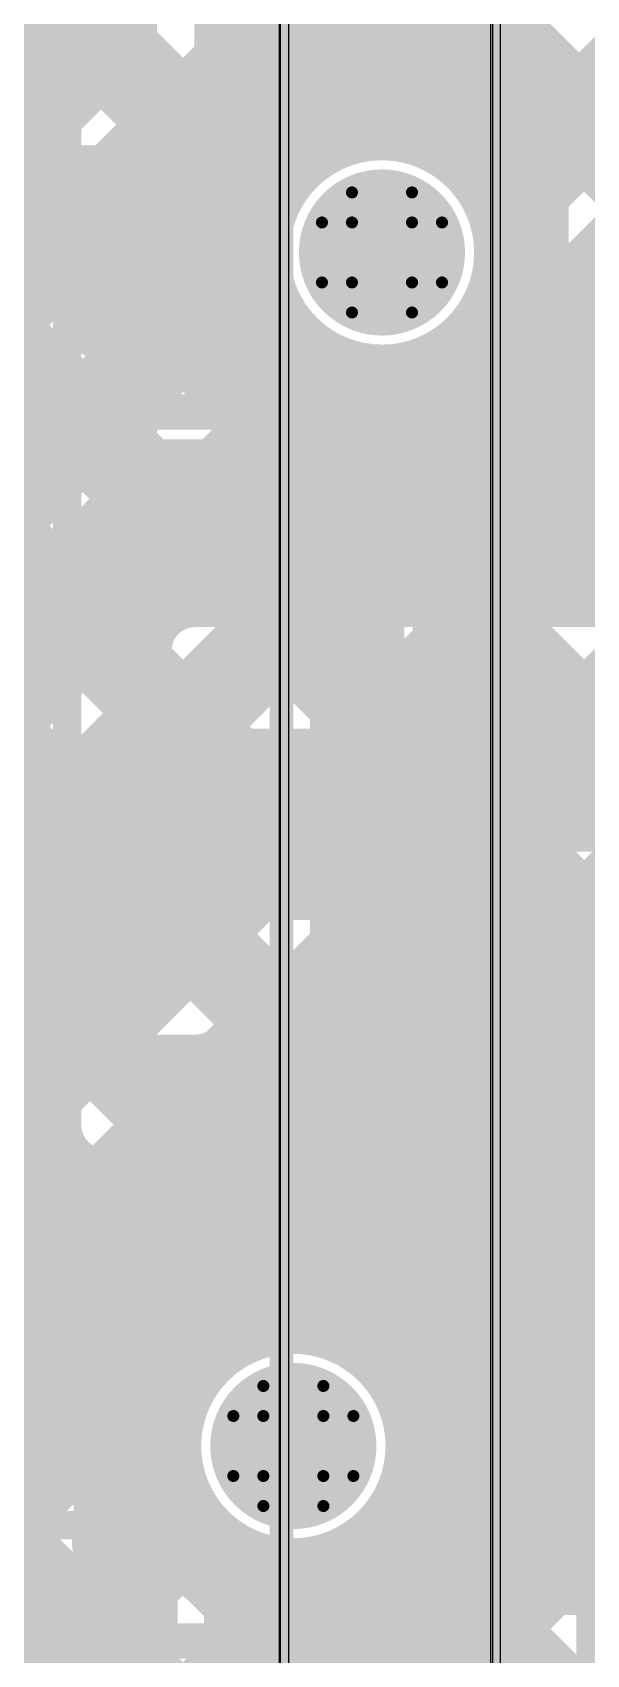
# Model space of a CAD drawing. Header units: millimetres. Extents: x 13 to 259, y -2 to 326.
# Drawn here: x 124.1 to 126.44, y 99.59 to 106.46 of the extents above; entities that cross this region are included whole.
import ezdxf

# ---------------------------------------------------------------- set-up
doc = ezdxf.new("R2010")
doc.units = ezdxf.units.MM
for name, color, linetype in [('BottomLayer', 5, 'Continuous'), ('BottomSolder', 6, 'Continuous'), ('ConnectLayer', 7, 'Continuous'), ('DrillDrawing', 1, 'Continuous'), ('Mechanical34', 56, 'Continuous'), ('MidLayer1', 16, 'Continuous'), ('MidLayer2', 76, 'Continuous'), ('MidLayer3', 90, 'Continuous'), ('MidLayer4', 156, 'Continuous'), ('MidLayer5', 130, 'Continuous'), ('MidLayer6', 216, 'Continuous'), ('MultiLayer', 9, 'Continuous'), ('TopLayer', 1, 'Continuous'), ('TopSolder', 216, 'Continuous')]:
    doc.layers.add(name, color=color, linetype=linetype)

msp = doc.modelspace()

# ---------------------------------------------------------------- linework, layer by layer
at = {"layer": 'BottomLayer', "const_width": 0.25}
for points in [[(125.45, 105.525, 1), (125.7, 105.525, 1)], [(125.075, 100.475, 1), (125.325, 100.475, 1)]]:
    msp.add_lwpolyline(points, format="xyb", close=True, dxfattribs=at)
at = {"layer": 'BottomSolder', "const_width": 0.3516}
for points in [[(125.3992, 105.525, 1), (125.7508, 105.525, 1)], [(125.0242, 100.475, 1), (125.3758, 100.475, 1)]]:
    msp.add_lwpolyline(points, format="xyb", close=True, dxfattribs=at)
at = {"layer": 'ConnectLayer'}
for p, q in [((125.1812, 77.7), (125.1812, 125.875)), ((126.075, 124.285), (126.075, 79.34))]:
    msp.add_line(p, q, dxfattribs=at)
at = {"layer": 'ConnectLayer', "const_width": 0.4}
for points in [[(114.2551, 118.2412), (131.7546, 100.7417)], [(114.7812, 117.7151), (131.7546, 100.7417)], [(114.3495, 117.2982), (125.5341, 106.1136)], [(114.8606, 116.7872), (125.5341, 106.1136)], [(120.9938, 103.1747), (133.0535, 115.2344)], [(120.9938, 103.1747), (133.0535, 115.2344)], [(113.7423, 113.6628), (136.8298, 90.5753)], [(113.8263, 113.5788), (136.8298, 90.5753)], [(119.8451, 111.8026), (125.47, 106.1777)], [(120.5356, 99.3225), (132.5152, 111.302)], [(120.5356, 99.3225), (132.5152, 111.302)], [(120.5352, 98.4735), (133.3154, 111.2537)], [(120.5352, 98.4735), (133.3154, 111.2537)], [(125.47, 106.1056), (125.47, 110.8807)], [(119.5756, 109.5265), (131.9867, 97.1154)], [(119.6109, 109.4913), (131.9867, 97.1154)], [(121.328, 109.4712), (125.0355, 105.7637)], [(121.328, 109.4712), (125.0355, 105.7637)], [(121.328, 109.4712), (125.0355, 105.7637)], [(119.7708, 109.3314), (125.47, 103.6321)], [(120.6926, 109.258), (131.7522, 98.1985)], [(120.6926, 109.258), (131.7522, 98.1985)], [(120.6926, 109.258), (125.47, 104.4806)], [(119.1489, 109.1047), (131.6365, 96.6171)], [(119.1489, 109.1047), (131.6365, 96.6171)], [(102.1605, 79.2502), (131.7888, 108.8785)], [(102.1605, 79.2502), (131.7888, 108.8785)], [(118.5467, 108.8584), (125.47, 101.935)], [(119.3449, 108.9087), (125.47, 102.7836)], [(121.5842, 102.9166), (127.4624, 108.7948)], [(121.5842, 102.9166), (127.4624, 108.7948)], [(124.4121, 105.265), (127.5297, 108.3826)], [(102.1717, 78.4129), (131.6469, 107.8881)], [(102.1717, 78.4129), (131.6469, 107.8881)], [(121.975, 104.156), (125.47, 107.651)], [(125.7668, 100.3109), (133.0614, 107.6056)], [(125.7668, 100.3109), (133.0614, 107.6056)], [(125.6287, 106.1126), (127.0096, 107.4935)], [(125.6287, 106.1126), (127.0096, 107.4935)], [(125.6287, 106.1126), (127.0096, 107.4935)], [(126.0511, 104.5566), (129.035, 107.5405)], [(125.5542, 100.9469), (132.0497, 107.4424)], [(125.5542, 100.9469), (132.0497, 107.4424)], [(119.4472, 107.1093), (130.0871, 96.4695)], [(119.4472, 107.1093), (130.0871, 96.4695)], [(126.2017, 104.14), (129.035, 106.9733)], [(126.105, 105.7843), (127.1947, 106.874)], [(121.975, 103.3075), (125.47, 106.8025)], [(126.1188, 105.7541), (127.2191, 106.8545)], [(126.1188, 105.7541), (127.2191, 106.8545)], [(125.8217, 106.6746), (126.4085, 106.0878)], [(122.2341, 104.415), (124.0791, 106.26)], [(122.3883, 104.415), (124.2333, 106.26)], [(123.7219, 106.26), (124.2333, 106.26)], [(125.3974, 106.2503), (125.5341, 106.1136)], [(123.7063, 106.2444), (123.962, 105.9887)], [(124.9731, 105.8261), (125.0355, 105.7637)], [(119.9581, 100.442), (124.9875, 105.4714)], [(119.9581, 100.442), (124.9875, 105.4714)], [(121.975, 102.4589), (124.9875, 105.4714)], [(124.7811, 105.265), (124.9875, 105.4714)], [(126.1636, 105.4841), (137.0706, 94.5771)], [(126.1636, 105.4841), (137.0706, 94.5771)], [(124.5489, 105.4018), (124.6857, 105.265)], [(122.6443, 96.34), (131.6478, 105.3435)], [(122.6443, 96.34), (131.6478, 105.3435)], [(124.4121, 105.265), (125.0454, 105.265)], [(126.5711, 105.0766), (127.5077, 104.14)], [(120.3131, 99.9484), (125.346, 104.9813)], [(120.3131, 99.9484), (125.346, 104.9813)], [(121.975, 101.6104), (125.3459, 104.9813)], [(125.8138, 104.9855), (132.3858, 98.4134)], [(125.8138, 104.9855), (132.3858, 98.4134)], [(123.174, 96.0212), (132.054, 104.9011)], [(123.174, 96.0212), (132.054, 104.9011)], [(125.47, 100.9996), (125.47, 104.9444)], [(126.1469, 104.6523), (126.6592, 104.14)], [(121.975, 104.5815), (125.47, 101.0865)], [(121.2677, 104.4403), (124.7997, 100.9084)], [(121.2677, 104.4403), (124.7997, 100.9084)], [(122.8935, 102.7566), (124.5719, 104.435)], [(124.4571, 104.0924), (124.7997, 104.435)], [(124.5719, 104.435), (125.7577, 104.435)], [(124.6671, 104.435), (124.9621, 104.14)], [(125.3532, 104.14), (125.6482, 104.435)], [(125.5157, 104.435), (125.8107, 104.14)], [(120.622, 104.2375), (124.7041, 100.1554)], [(120.622, 104.2375), (124.7041, 100.1554)], [(121.975, 100.7619), (125.47, 104.2569)], [(121.975, 100.7619), (125.47, 104.2569)], [(124.65, 104.14), (128.7281, 104.14)], [(124.1953, 104.0583), (124.2959, 103.9577)], [(122.9281, 102.59), (124.3566, 104.0185)], [(121.975, 103.733), (124.7997, 100.9084)], [(121.4184, 99.3567), (125.47, 103.4084)], [(123.3935, 101.8816), (124.8219, 103.31)], [(124.8219, 103.31), (128.9, 103.31)], [(124.9436, 103.31), (125.0638, 103.1899)], [(125.2517, 103.19), (125.3717, 103.31)], [(125.7921, 103.31), (125.9121, 103.19)], [(126.1003, 103.19), (126.2203, 103.31)], [(125.075, 103.19), (128.8531, 103.19)], [(123.3131, 101.6), (124.7816, 103.0685)], [(124.4585, 102.9466), (124.5591, 102.846)], [(121.975, 102.8845), (124.7041, 100.1554)], [(121.4179, 98.5077), (125.47, 102.5598)], [(124.0343, 102.5223), (124.1349, 102.4217)], [(121.6384, 102.3726), (137.059, 86.952)], [(121.6384, 102.3726), (137.059, 86.952)], [(123.6853, 100.775), (125.2703, 102.36)], [(123.7935, 100.9066), (125.2469, 102.36)], [(125.2469, 102.36), (128.8908, 102.36)], [(125.8936, 102.36), (125.9636, 102.29)], [(126.0488, 102.29), (126.1188, 102.36)], [(125.6875, 102.29), (128.8208, 102.29)], [(125.146, 102.2591), (125.3154, 102.0897)], [(124.0006, 100.775), (125.3941, 102.1685)], [(121.975, 102.0359), (125.47, 98.5409)], [(124.7218, 101.8348), (124.8911, 101.6655)], [(119.7338, 95.975), (125.47, 101.7113)], [(125.4214, 101.0219), (125.8594, 101.46)], [(125.5542, 100.9469), (126.0673, 101.46)], [(125.8594, 101.46), (128.9927, 101.46)], [(125.9451, 101.46), (126.1363, 101.2688)], [(124.2975, 101.4106), (124.4668, 101.2412)], [(126.3, 101.3025), (130.3031, 101.3025)], [(125.6645, 100.8389), (126.0066, 101.181)], [(125.478, 101.0786), (125.6911, 100.8655)], [(123.8732, 100.9863), (124.0426, 100.8169)], [(119.64, 100.775), (124.0006, 100.775)], [(124.7444, 98.44), (126.7769, 100.4725)], [(125.356, 99.3566), (126.4719, 100.4725)], [(125.5929, 98.44), (127.6254, 100.4725)], [(126.4719, 100.4725), (127.8171, 100.4725)], [(124.481, 100.0816), (124.6531, 100.2537)], [(124.6295, 100.23), (124.7041, 100.1554)], [(126.278, 100.2786), (126.9349, 99.6217)], [(102.4287, 77.8214), (124.7282, 100.1209)], [(102.4287, 77.8214), (124.7282, 100.1209)], [(120.5823, 95.975), (124.7281, 100.1209)], [(124.6723, 100.065), (124.7282, 100.1209)], [(125.6334, 100.0746), (129.9478, 95.7603)], [(125.6334, 100.0746), (129.9478, 95.7603)], [(124.4634, 100.065), (124.7758, 100.065)], [(124.8804, 99.9791), (131.7474, 93.1121)], [(124.8804, 99.9791), (131.7474, 93.1121)], [(124.8804, 99.9791), (125.47, 99.3895)], [(125.47, 97.9902), (125.47, 99.9504)], [(122.3062, 96.8504), (125.3641, 99.9083)], [(122.3062, 96.8504), (125.3641, 99.9083)], [(122.3062, 96.8504), (125.3641, 99.9083)], [(125.8537, 99.8543), (126.5106, 99.1975)], [(125.4295, 99.43), (126.0863, 98.7732)]]:
    msp.add_lwpolyline(points, dxfattribs=at)
at = {"layer": 'ConnectLayer'}
for points, const_width in [([(123.9791, 106.26, 1), (124.1791, 106.26, 1)], 0.2), ([(124.1333, 106.26, 1), (124.3333, 106.26, 1)], 0.2), ([(124.1333, 106.26, 1), (124.3333, 106.26, 1)], 0.2), ([(125.2974, 106.2503, 1), (125.4974, 106.2503, 1)], 0.2), ([(126.165, 105.525, 1), (124.985, 105.525, 1)], 0.4), ([(126.165, 105.525, 1), (124.985, 105.525, 1)], 0.4), ([(125.37, 106.1777, 1), (125.57, 106.1777, 1)], 0.2), ([(125.4341, 106.1136, 1), (125.6341, 106.1136, 1)], 0.2), ([(125.4341, 106.1136, 1), (125.6341, 106.1136, 1)], 0.2), ([(125.4341, 106.1136, 1), (125.6341, 106.1136, 1)], 0.2), ([(125.37, 106.1056, 1), (125.57, 106.1056, 1)], 0.2), ([(125.37, 106.1056, 1), (125.57, 106.1056, 1)], 0.2), ([(125.5287, 106.1126, 1), (125.7287, 106.1126, 1)], 0.2), ([(125.5287, 106.1126, 1), (125.7287, 106.1126, 1)], 0.2), ([(125.5287, 106.1126, 1), (125.7287, 106.1126, 1)], 0.2), ([(126.3085, 106.0878, 1), (126.5085, 106.0878, 1)], 0.2), ([(123.862, 105.9887, 1), (124.062, 105.9887, 1)], 0.2), ([(124.8731, 105.8261, 1), (125.0731, 105.8261, 1)], 0.2), ([(126.005, 105.7843, 1), (126.205, 105.7843, 1)], 0.2), ([(126.005, 105.7843, 1), (126.205, 105.7843, 1)], 0.2), ([(124.9355, 105.7637, 1), (125.1355, 105.7637, 1)], 0.2), ([(124.9355, 105.7637, 1), (125.1355, 105.7637, 1)], 0.2), ([(124.9355, 105.7637, 1), (125.1355, 105.7637, 1)], 0.2), ([(124.9355, 105.7637, 1), (125.1355, 105.7637, 1)], 0.2), ([(126.0188, 105.7541, 1), (126.2188, 105.7541, 1)], 0.2), ([(126.0188, 105.7541, 1), (126.2188, 105.7541, 1)], 0.2), ([(124.885, 105.525, 1), (125.085, 105.525, 1)], 0.2), ([(124.885, 105.525, 1), (125.085, 105.525, 1)], 0.2), ([(126.065, 105.525, 1), (126.265, 105.525, 1)], 0.2), ([(126.065, 105.525, 1), (126.265, 105.525, 1)], 0.2), ([(124.8875, 105.4714, 1), (125.0875, 105.4714, 1)], 0.2), ([(124.8875, 105.4714, 1), (125.0875, 105.4714, 1)], 0.2), ([(124.8875, 105.4714, 1), (125.0875, 105.4714, 1)], 0.2), ([(124.8875, 105.4714, 1), (125.0875, 105.4714, 1)], 0.2), ([(126.0636, 105.4841, 1), (126.2636, 105.4841, 1)], 0.2), ([(126.0636, 105.4841, 1), (126.2636, 105.4841, 1)], 0.2), ([(124.4489, 105.4018, 1), (124.6489, 105.4018, 1)], 0.2), ([(124.3121, 105.265, 1), (124.5121, 105.265, 1)], 0.2), ([(124.3121, 105.265, 1), (124.5121, 105.265, 1)], 0.2), ([(124.5857, 105.265, 1), (124.7857, 105.265, 1)], 0.2), ([(124.6811, 105.265, 1), (124.8811, 105.265, 1)], 0.2), ([(124.9454, 105.265, 1), (125.1454, 105.265, 1)], 0.2), ([(124.9454, 105.265, 1), (125.1454, 105.265, 1)], 0.2), ([(126.4711, 105.0766, 1), (126.6711, 105.0766, 1)], 0.2), ([(125.2459, 104.9813, 1), (125.4459, 104.9813, 1)], 0.2), ([(125.246, 104.9813, 1), (125.446, 104.9813, 1)], 0.2), ([(125.246, 104.9813, 1), (125.446, 104.9813, 1)], 0.2), ([(125.7138, 104.9855, 1), (125.9138, 104.9855, 1)], 0.2), ([(125.7138, 104.9855, 1), (125.9138, 104.9855, 1)], 0.2), ([(125.37, 104.9444, 1), (125.57, 104.9444, 1)], 0.2), ([(125.37, 104.9444, 1), (125.57, 104.9444, 1)], 0.2), ([(126.0469, 104.6523, 1), (126.2469, 104.6523, 1)], 0.2), ([(125.9511, 104.5566, 1), (126.1511, 104.5566, 1)], 0.2), ([(125.9511, 104.5566, 1), (126.1511, 104.5566, 1)], 0.2), ([(125.9511, 104.5566, 1), (126.1511, 104.5566, 1)], 0.2), ([(125.37, 104.4806, 1), (125.57, 104.4806, 1)], 0.2), ([(124.4719, 104.435, 1), (124.6719, 104.435, 1)], 0.2), ([(124.4719, 104.435, 1), (124.6719, 104.435, 1)], 0.2), ([(124.5671, 104.435, 1), (124.7671, 104.435, 1)], 0.2), ([(124.6997, 104.435, 1), (124.8997, 104.435, 1)], 0.2), ([(125.4157, 104.435, 1), (125.6157, 104.435, 1)], 0.2), ([(125.5482, 104.435, 1), (125.7482, 104.435, 1)], 0.2), ([(125.6577, 104.435, 1), (125.8577, 104.435, 1)], 0.2), ([(125.6577, 104.435, 1), (125.8577, 104.435, 1)], 0.2), ([(125.6577, 104.435, 1), (125.8577, 104.435, 1)], 0.2), ([(125.37, 104.2569, 1), (125.57, 104.2569, 1)], 0.2), ([(125.37, 104.2569, 1), (125.57, 104.2569, 1)], 0.2), ([(124.55, 104.14, 1), (124.75, 104.14, 1)], 0.2), ([(124.55, 104.14, 1), (124.75, 104.14, 1)], 0.2), ([(124.55, 104.14, 1), (124.75, 104.14, 1)], 0.2), ([(124.8621, 104.14, 1), (125.0621, 104.14, 1)], 0.2), ([(125.2532, 104.14, 1), (125.4532, 104.14, 1)], 0.2), ([(125.7107, 104.14, 1), (125.9107, 104.14, 1)], 0.2), ([(126.1017, 104.14, 1), (126.3017, 104.14, 1)], 0.2), ([(124.0953, 104.0583, 1), (124.2953, 104.0583, 1)], 0.2), ([(124.3571, 104.0924, 1), (124.5571, 104.0924, 1)], 0.2), ([(124.2566, 104.0185, 1), (124.4566, 104.0185, 1)], 0.2), ([(124.2566, 104.0185, 1), (124.4566, 104.0185, 1)], 0.2), ([(124.2566, 104.0185, 1), (124.4566, 104.0185, 1)], 0.2), ([(124.1959, 103.9577, 1), (124.3959, 103.9577, 1)], 0.2), ([(125.37, 103.6321, 1), (125.57, 103.6321, 1)], 0.2), ([(125.37, 103.4084, 1), (125.57, 103.4084, 1)], 0.2), ([(124.7219, 103.31, 1), (124.9219, 103.31, 1)], 0.2), ([(124.7219, 103.31, 1), (124.9219, 103.31, 1)], 0.2), ([(124.8436, 103.31, 1), (125.0436, 103.31, 1)], 0.2), ([(125.2717, 103.31, 1), (125.4717, 103.31, 1)], 0.2), ([(125.6921, 103.31, 1), (125.8921, 103.31, 1)], 0.2), ([(126.1203, 103.31, 1), (126.3203, 103.31, 1)], 0.2), ([(124.9638, 103.1899, 1), (125.1638, 103.1899, 1)], 0.2), ([(124.975, 103.19, 1), (125.175, 103.19, 1)], 0.2), ([(124.975, 103.19, 1), (125.175, 103.19, 1)], 0.2), ([(124.975, 103.19, 1), (125.175, 103.19, 1)], 0.2), ([(125.1517, 103.19, 1), (125.3517, 103.19, 1)], 0.2), ([(125.8121, 103.19, 1), (126.0121, 103.19, 1)], 0.2), ([(126.0003, 103.19, 1), (126.2003, 103.19, 1)], 0.2), ([(124.6816, 103.0685, 1), (124.8816, 103.0685, 1)], 0.2), ([(124.6816, 103.0685, 1), (124.8816, 103.0685, 1)], 0.2), ([(124.6816, 103.0685, 1), (124.8816, 103.0685, 1)], 0.2), ([(124.3585, 102.9466, 1), (124.5585, 102.9466, 1)], 0.2), ([(124.4591, 102.846, 1), (124.6591, 102.846, 1)], 0.2), ([(125.37, 102.7836, 1), (125.57, 102.7836, 1)], 0.2), ([(125.37, 102.5598, 1), (125.57, 102.5598, 1)], 0.2), ([(123.9343, 102.5223, 1), (124.1343, 102.5223, 1)], 0.2), ([(124.0349, 102.4217, 1), (124.2349, 102.4217, 1)], 0.2), ([(125.1469, 102.36, 1), (125.3469, 102.36, 1)], 0.2), ([(125.1469, 102.36, 1), (125.3469, 102.36, 1)], 0.2), ([(125.1703, 102.36, 1), (125.3703, 102.36, 1)], 0.2), ([(125.7936, 102.36, 1), (125.9936, 102.36, 1)], 0.2), ([(126.0188, 102.36, 1), (126.2188, 102.36, 1)], 0.2), ([(125.5875, 102.29, 1), (125.7875, 102.29, 1)], 0.2), ([(125.5875, 102.29, 1), (125.7875, 102.29, 1)], 0.2), ([(125.5875, 102.29, 1), (125.7875, 102.29, 1)], 0.2), ([(125.8636, 102.29, 1), (126.0636, 102.29, 1)], 0.2), ([(125.9488, 102.29, 1), (126.1488, 102.29, 1)], 0.2), ([(125.046, 102.2591, 1), (125.246, 102.2591, 1)], 0.2), ([(125.2941, 102.1685, 1), (125.4941, 102.1685, 1)], 0.2), ([(125.2941, 102.1685, 1), (125.4941, 102.1685, 1)], 0.2), ([(125.2941, 102.1685, 1), (125.4941, 102.1685, 1)], 0.2), ([(125.2154, 102.0897, 1), (125.4154, 102.0897, 1)], 0.2), ([(125.37, 101.935, 1), (125.57, 101.935, 1)], 0.2), ([(124.6218, 101.8348, 1), (124.8218, 101.8348, 1)], 0.2), ([(124.7911, 101.6655, 1), (124.9911, 101.6655, 1)], 0.2), ([(125.37, 101.7113, 1), (125.57, 101.7113, 1)], 0.2), ([(125.7594, 101.46, 1), (125.9594, 101.46, 1)], 0.2), ([(125.7594, 101.46, 1), (125.9594, 101.46, 1)], 0.2), ([(125.8451, 101.46, 1), (126.0451, 101.46, 1)], 0.2), ([(125.9673, 101.46, 1), (126.1673, 101.46, 1)], 0.2), ([(124.1975, 101.4106, 1), (124.3975, 101.4106, 1)], 0.2), ([(124.3668, 101.2412, 1), (124.5668, 101.2412, 1)], 0.2), ([(126.0363, 101.2688, 1), (126.2363, 101.2688, 1)], 0.2), ([(126.2, 101.3025, 1), (126.4, 101.3025, 1)], 0.2), ([(126.2, 101.3025, 1), (126.4, 101.3025, 1)], 0.2), ([(126.2, 101.3025, 1), (126.4, 101.3025, 1)], 0.2), ([(125.9066, 101.181, 1), (126.1066, 101.181, 1)], 0.2), ([(125.9066, 101.181, 1), (126.1066, 101.181, 1)], 0.2), ([(125.9066, 101.181, 1), (126.1066, 101.181, 1)], 0.2), ([(125.79, 100.475, 1), (124.61, 100.475, 1)], 0.4), ([(125.79, 100.475, 1), (124.61, 100.475, 1)], 0.4), ([(125.37, 101.0865, 1), (125.57, 101.0865, 1)], 0.2), ([(125.378, 101.0786, 1), (125.578, 101.0786, 1)], 0.2), ([(125.3214, 101.0219, 1), (125.5214, 101.0219, 1)], 0.2), ([(125.3214, 101.0219, 1), (125.5214, 101.0219, 1)], 0.2), ([(125.37, 100.9996, 1), (125.57, 100.9996, 1)], 0.2), ([(125.37, 100.9996, 1), (125.57, 100.9996, 1)], 0.2), ([(124.6997, 100.9084, 1), (124.8997, 100.9084, 1)], 0.2), ([(124.6997, 100.9084, 1), (124.8997, 100.9084, 1)], 0.2), ([(124.6997, 100.9084, 1), (124.8997, 100.9084, 1)], 0.2), ([(125.4542, 100.9469, 1), (125.6542, 100.9469, 1)], 0.2), ([(125.4542, 100.9469, 1), (125.6542, 100.9469, 1)], 0.2), ([(125.4542, 100.9469, 1), (125.6542, 100.9469, 1)], 0.2), ([(125.5645, 100.8389, 1), (125.7645, 100.8389, 1)], 0.2), ([(125.5645, 100.8389, 1), (125.7645, 100.8389, 1)], 0.2), ([(125.5911, 100.8655, 1), (125.7911, 100.8655, 1)], 0.2), ([(123.9006, 100.775, 1), (124.1006, 100.775, 1)], 0.2), ([(123.9006, 100.775, 1), (124.1006, 100.775, 1)], 0.2), ([(123.9426, 100.8169, 1), (124.1426, 100.8169, 1)], 0.2), ([(124.51, 100.475, 1), (124.71, 100.475, 1)], 0.2), ([(124.51, 100.475, 1), (124.71, 100.475, 1)], 0.2), ([(125.69, 100.475, 1), (125.89, 100.475, 1)], 0.2), ([(125.69, 100.475, 1), (125.89, 100.475, 1)], 0.2), ([(126.3719, 100.4725, 1), (126.5719, 100.4725, 1)], 0.2), ([(126.3719, 100.4725, 1), (126.5719, 100.4725, 1)], 0.2), ([(125.6668, 100.3109, 1), (125.8668, 100.3109, 1)], 0.2), ([(125.6668, 100.3109, 1), (125.8668, 100.3109, 1)], 0.2), ([(124.5295, 100.23, 1), (124.7295, 100.23, 1)], 0.2), ([(124.5531, 100.2537, 1), (124.7531, 100.2537, 1)], 0.2), ([(124.5531, 100.2537, 1), (124.7531, 100.2537, 1)], 0.2), ([(126.178, 100.2786, 1), (126.378, 100.2786, 1)], 0.2), ([(124.6041, 100.1554, 1), (124.8041, 100.1554, 1)], 0.2), ([(124.6041, 100.1554, 1), (124.8041, 100.1554, 1)], 0.2), ([(124.6041, 100.1554, 1), (124.8041, 100.1554, 1)], 0.2), ([(124.6041, 100.1554, 1), (124.8041, 100.1554, 1)], 0.2), ([(124.381, 100.0816, 1), (124.581, 100.0816, 1)], 0.2), ([(124.6281, 100.1209, 1), (124.8281, 100.1209, 1)], 0.2), ([(124.6282, 100.1209, 1), (124.8282, 100.1209, 1)], 0.2), ([(124.6282, 100.1209, 1), (124.8282, 100.1209, 1)], 0.2), ([(124.6282, 100.1209, 1), (124.8282, 100.1209, 1)], 0.2), ([(125.5334, 100.0746, 1), (125.7334, 100.0746, 1)], 0.2), ([(125.5334, 100.0746, 1), (125.7334, 100.0746, 1)], 0.2), ([(124.3634, 100.065, 1), (124.5634, 100.065, 1)], 0.2), ([(124.5723, 100.065, 1), (124.7723, 100.065, 1)], 0.2), ([(124.6758, 100.065, 1), (124.8758, 100.065, 1)], 0.2), ([(124.6758, 100.065, 1), (124.8758, 100.065, 1)], 0.2), ([(124.7804, 99.9791, 1), (124.9804, 99.9791, 1)], 0.2), ([(124.7804, 99.9791, 1), (124.9804, 99.9791, 1)], 0.2), ([(124.7804, 99.9791, 1), (124.9804, 99.9791, 1)], 0.2), ([(125.37, 99.9504, 1), (125.57, 99.9504, 1)], 0.2), ([(125.37, 99.9504, 1), (125.57, 99.9504, 1)], 0.2), ([(125.2641, 99.9083, 1), (125.4641, 99.9083, 1)], 0.2), ([(125.2641, 99.9083, 1), (125.4641, 99.9083, 1)], 0.2), ([(125.2641, 99.9083, 1), (125.4641, 99.9083, 1)], 0.2), ([(125.7537, 99.8543, 1), (125.9537, 99.8543, 1)], 0.2), ([(125.3295, 99.43, 1), (125.5295, 99.43, 1)], 0.2)]:
    msp.add_lwpolyline(points, format="xyb", close=True, dxfattribs=dict(at, const_width=const_width))
at = {"layer": 'ConnectLayer', "const_width": 0.4}
for points in [[(125.0454, 105.265, -1.000692), (126.105, 105.7843)], [(125.47, 104.9444, -0.835371), (125.47, 106.1056)], [(126.0511, 104.5566, -0.198912), (125.7577, 104.435)], [(126.0511, 104.5566, -0.198912), (125.7577, 104.435)], [(124.3566, 104.0185, -0.198912), (124.65, 104.14)], [(124.3566, 104.0185, -0.198912), (124.65, 104.14)], [(124.7816, 103.0685, -0.198912), (125.075, 103.19)], [(124.7816, 103.0685, -0.198912), (125.075, 103.19)], [(125.3941, 102.1685, -0.198912), (125.6875, 102.29)], [(125.3941, 102.1685, -0.198912), (125.6875, 102.29)], [(126.0066, 101.181, -0.198912), (126.3, 101.3025)], [(126.0066, 101.181, -0.198912), (126.3, 101.3025)], [(125.47, 99.9504, -1.639369), (125.47, 100.9996)], [(125.4214, 101.0219, -0.131182), (125.6645, 100.8389)], [(124.7758, 100.065, -0.096244), (124.6531, 100.2537)]]:
    msp.add_lwpolyline(points, format="xyb", dxfattribs=at)
at = {"layer": 'DrillDrawing', "const_width": 0.0508}
for points in [[(125.448, 105.652), (125.448, 105.779)], [(125.448, 105.779), (125.702, 105.779)], [(125.702, 105.652), (125.702, 105.779)], [(125.321, 105.398), (125.321, 105.652)], [(125.321, 105.652), (125.448, 105.652)], [(125.702, 105.652), (125.829, 105.652)], [(125.829, 105.398), (125.829, 105.652)], [(125.321, 105.398), (125.448, 105.398)], [(125.448, 105.271), (125.448, 105.398)], [(125.702, 105.398), (125.829, 105.398)], [(125.702, 105.271), (125.702, 105.398)], [(125.448, 105.271), (125.702, 105.271)], [(125.073, 100.602), (125.073, 100.729)], [(125.073, 100.729), (125.327, 100.729)], [(125.327, 100.602), (125.327, 100.729)], [(124.946, 100.348), (124.946, 100.602)], [(124.946, 100.602), (125.073, 100.602)], [(125.327, 100.602), (125.454, 100.602)], [(125.454, 100.348), (125.454, 100.602)], [(124.946, 100.348), (125.073, 100.348)], [(125.073, 100.221), (125.073, 100.348)], [(125.327, 100.348), (125.454, 100.348)], [(125.327, 100.221), (125.327, 100.348)], [(125.073, 100.221), (125.327, 100.221)]]:
    msp.add_lwpolyline(points, dxfattribs=at)
at = {"layer": 'DrillDrawing', "const_width": 0.0254}
for points in [[(125.4353, 105.779, 1), (125.4607, 105.779, 1)], [(125.4353, 105.779, 1), (125.4607, 105.779, 1)], [(125.6893, 105.779, 1), (125.7147, 105.779, 1)], [(125.6893, 105.779, 1), (125.7147, 105.779, 1)], [(125.3083, 105.652, 1), (125.3337, 105.652, 1)], [(125.3083, 105.652, 1), (125.3337, 105.652, 1)], [(125.4353, 105.652, 1), (125.4607, 105.652, 1)], [(125.4353, 105.652, 1), (125.4607, 105.652, 1)], [(125.6893, 105.652, 1), (125.7147, 105.652, 1)], [(125.6893, 105.652, 1), (125.7147, 105.652, 1)], [(125.8163, 105.652, 1), (125.8417, 105.652, 1)], [(125.8163, 105.652, 1), (125.8417, 105.652, 1)], [(125.3083, 105.398, 1), (125.3337, 105.398, 1)], [(125.3083, 105.398, 1), (125.3337, 105.398, 1)], [(125.4353, 105.398, 1), (125.4607, 105.398, 1)], [(125.4353, 105.398, 1), (125.4607, 105.398, 1)], [(125.6893, 105.398, 1), (125.7147, 105.398, 1)], [(125.6893, 105.398, 1), (125.7147, 105.398, 1)], [(125.8163, 105.398, 1), (125.8417, 105.398, 1)], [(125.8163, 105.398, 1), (125.8417, 105.398, 1)], [(125.4353, 105.271, 1), (125.4607, 105.271, 1)], [(125.4353, 105.271, 1), (125.4607, 105.271, 1)], [(125.6893, 105.271, 1), (125.7147, 105.271, 1)], [(125.6893, 105.271, 1), (125.7147, 105.271, 1)], [(125.0603, 100.729, 1), (125.0857, 100.729, 1)], [(125.0603, 100.729, 1), (125.0857, 100.729, 1)], [(125.3143, 100.729, 1), (125.3397, 100.729, 1)], [(125.3143, 100.729, 1), (125.3397, 100.729, 1)], [(124.9333, 100.602, 1), (124.9587, 100.602, 1)], [(124.9333, 100.602, 1), (124.9587, 100.602, 1)], [(125.0603, 100.602, 1), (125.0857, 100.602, 1)], [(125.0603, 100.602, 1), (125.0857, 100.602, 1)], [(125.3143, 100.602, 1), (125.3397, 100.602, 1)], [(125.3143, 100.602, 1), (125.3397, 100.602, 1)], [(125.4413, 100.602, 1), (125.4667, 100.602, 1)], [(125.4413, 100.602, 1), (125.4667, 100.602, 1)], [(124.9333, 100.348, 1), (124.9587, 100.348, 1)], [(124.9333, 100.348, 1), (124.9587, 100.348, 1)], [(125.0603, 100.348, 1), (125.0857, 100.348, 1)], [(125.0603, 100.348, 1), (125.0857, 100.348, 1)], [(125.3143, 100.348, 1), (125.3397, 100.348, 1)], [(125.3143, 100.348, 1), (125.3397, 100.348, 1)], [(125.4413, 100.348, 1), (125.4667, 100.348, 1)], [(125.4413, 100.348, 1), (125.4667, 100.348, 1)], [(125.0603, 100.221, 1), (125.0857, 100.221, 1)], [(125.0603, 100.221, 1), (125.0857, 100.221, 1)], [(125.3143, 100.221, 1), (125.3397, 100.221, 1)], [(125.3143, 100.221, 1), (125.3397, 100.221, 1)]]:
    msp.add_lwpolyline(points, format="xyb", close=True, dxfattribs=at)
at = {"layer": 'Mechanical34', "const_width": 0.1}
for points in [[(126.025, 78.07), (126.025, 125.5227)], [(125.15, 80.525), (125.15, 123.1)]]:
    msp.add_lwpolyline(points, dxfattribs=at)
at = {"layer": 'MidLayer1', "const_width": 0.25}
for points in [[(125.45, 105.525, 1), (125.7, 105.525, 1)], [(125.075, 100.475, 1), (125.325, 100.475, 1)]]:
    msp.add_lwpolyline(points, format="xyb", close=True, dxfattribs=at)
at = {"layer": 'MidLayer2', "const_width": 0.12}
for points in [[(124.563, 101.993), (124.563, 108.437)], [(125.445, 105.975), (125.445, 108.437)], [(124.243, 101.833), (124.243, 108.277)], [(125.765, 105.9715), (125.765, 108.277)], [(125.1251, 105.7114), (125.3887, 105.975)], [(125.3887, 105.975), (125.445, 105.975)], [(125.765, 105.9715), (126.025, 105.7114)], [(125.1251, 105.3386), (125.1251, 105.7114)], [(126.025, 105.3386), (126.025, 105.7114)], [(125.1251, 105.3386), (125.3887, 105.075)], [(125.765, 105.0786), (126.025, 105.3386)], [(125.3887, 105.075), (125.445, 105.075)], [(125.445, 101.993), (125.445, 105.075)], [(125.765, 101.833), (125.765, 105.0786)], [(124.563, 101.993), (125.445, 101.993)], [(124.403, 101.673), (125.605, 101.673)], [(123.774, 100.1397), (124.722, 100.1397)], [(125.67, 100.1397), (126.618, 100.1397)], [(124.882, 97.0917), (124.882, 99.9797)], [(125.51, 97.0917), (125.51, 99.9797)], [(123.934, 99.8197), (124.562, 99.8197)], [(124.562, 96.9317), (124.562, 99.8197)], [(125.83, 96.9317), (125.83, 99.8197)], [(125.83, 99.8197), (126.458, 99.8197)], [(126.458, 96.9317), (126.458, 99.8197)]]:
    msp.add_lwpolyline(points, dxfattribs=at)
at = {"layer": 'MidLayer2'}
for points, const_width in [([(125.3587, 105.975, 1), (125.4187, 105.975, 1)], 0.06), ([(125.3587, 105.975, 1), (125.4187, 105.975, 1)], 0.06), ([(125.415, 105.975, 1), (125.475, 105.975, 1)], 0.06), ([(125.415, 105.975, 1), (125.475, 105.975, 1)], 0.06), ([(125.735, 105.9715, 1), (125.795, 105.9715, 1)], 0.06), ([(125.735, 105.9715, 1), (125.795, 105.9715, 1)], 0.06), ([(125.0951, 105.7114, 1), (125.1551, 105.7114, 1)], 0.06), ([(125.0951, 105.7114, 1), (125.1551, 105.7114, 1)], 0.06), ([(125.45, 105.525, 1), (125.7, 105.525, 1)], 0.25), ([(125.995, 105.7114, 1), (126.055, 105.7114, 1)], 0.06), ([(125.995, 105.7114, 1), (126.055, 105.7114, 1)], 0.06), ([(125.0951, 105.3386, 1), (125.1551, 105.3386, 1)], 0.06), ([(125.0951, 105.3386, 1), (125.1551, 105.3386, 1)], 0.06), ([(125.995, 105.3386, 1), (126.055, 105.3386, 1)], 0.06), ([(125.995, 105.3386, 1), (126.055, 105.3386, 1)], 0.06), ([(125.3587, 105.075, 1), (125.4187, 105.075, 1)], 0.06), ([(125.3587, 105.075, 1), (125.4187, 105.075, 1)], 0.06), ([(125.415, 105.075, 1), (125.475, 105.075, 1)], 0.06), ([(125.415, 105.075, 1), (125.475, 105.075, 1)], 0.06), ([(125.735, 105.0786, 1), (125.795, 105.0786, 1)], 0.06), ([(125.735, 105.0786, 1), (125.795, 105.0786, 1)], 0.06), ([(124.533, 101.993, 1), (124.593, 101.993, 1)], 0.06), ([(124.533, 101.993, 1), (124.593, 101.993, 1)], 0.06), ([(125.415, 101.993, 1), (125.475, 101.993, 1)], 0.06), ([(125.415, 101.993, 1), (125.475, 101.993, 1)], 0.06), ([(124.213, 101.833, 1), (124.273, 101.833, 1)], 0.06), ([(124.213, 101.833, 1), (124.273, 101.833, 1)], 0.06), ([(125.735, 101.833, 1), (125.795, 101.833, 1)], 0.06), ([(125.735, 101.833, 1), (125.795, 101.833, 1)], 0.06), ([(124.373, 101.673, 1), (124.433, 101.673, 1)], 0.06), ([(124.373, 101.673, 1), (124.433, 101.673, 1)], 0.06), ([(125.575, 101.673, 1), (125.635, 101.673, 1)], 0.06), ([(125.575, 101.673, 1), (125.635, 101.673, 1)], 0.06), ([(125.075, 100.475, 1), (125.325, 100.475, 1)], 0.25), ([(124.692, 100.1397, 1), (124.752, 100.1397, 1)], 0.06), ([(124.692, 100.1397, 1), (124.752, 100.1397, 1)], 0.06), ([(125.64, 100.1397, 1), (125.7, 100.1397, 1)], 0.06), ([(125.64, 100.1397, 1), (125.7, 100.1397, 1)], 0.06), ([(124.852, 99.9797, 1), (124.912, 99.9797, 1)], 0.06), ([(124.852, 99.9797, 1), (124.912, 99.9797, 1)], 0.06), ([(125.48, 99.9797, 1), (125.54, 99.9797, 1)], 0.06), ([(125.48, 99.9797, 1), (125.54, 99.9797, 1)], 0.06), ([(124.532, 99.8197, 1), (124.592, 99.8197, 1)], 0.06), ([(124.532, 99.8197, 1), (124.592, 99.8197, 1)], 0.06), ([(125.8, 99.8197, 1), (125.86, 99.8197, 1)], 0.06), ([(125.8, 99.8197, 1), (125.86, 99.8197, 1)], 0.06), ([(126.428, 99.8197, 1), (126.488, 99.8197, 1)], 0.06), ([(126.428, 99.8197, 1), (126.488, 99.8197, 1)], 0.06)]:
    msp.add_lwpolyline(points, format="xyb", close=True, dxfattribs=dict(at, const_width=const_width))
at = {"layer": 'MidLayer2', "const_width": 0.12}
for points in [[(124.403, 101.673, -0.414214), (124.243, 101.833)], [(125.765, 101.833, -0.414214), (125.605, 101.673)], [(124.722, 100.1397, -0.414214), (124.882, 99.9797)], [(125.51, 99.9797, -0.414214), (125.67, 100.1397)]]:
    msp.add_lwpolyline(points, format="xyb", dxfattribs=at)
at = {"layer": 'MidLayer3'}
for points, const_width in [([(122.5602, 104), (127.2362, 108.6761)], 0.15), ([(125.7577, 104.85), (129.16, 108.2524)], 0.15), ([(122.6, 103.05), (124.4, 104.85)], 0.15), ([(124.4, 104.85), (125.7577, 104.85)], 0.15), ([(123.1, 102.175), (124.65, 103.725)], 0.15), ([(124.65, 103.725), (128.9, 103.725)], 0.15), ([(123.5, 101.2), (125.075, 102.775)], 0.15), ([(125.075, 102.775), (129.025, 102.775)], 0.15), ([(124.1875, 100.375), (125.6875, 101.875)], 0.15), ([(125.6875, 101.875), (128.9927, 101.875)], 0.15), ([(125.0625, 99.65), (126.3, 100.8875)], 0.15), ([(126.3, 100.8875), (130.475, 100.8875)], 0.15), ([(118.3935, 100.375), (124.1875, 100.375)], 0.12), ([(121.3, 99.65), (125.0625, 99.65)], 0.15)]:
    msp.add_lwpolyline(points, dxfattribs=dict(at, const_width=const_width))
for points, const_width in [([(125.45, 105.525, 1), (125.7, 105.525, 1)], 0.25), ([(124.3625, 104.85, 1), (124.4375, 104.85, 1)], 0.075), ([(124.3625, 104.85, 1), (124.4375, 104.85, 1)], 0.075), ([(125.7202, 104.85, 1), (125.7952, 104.85, 1)], 0.075), ([(125.7202, 104.85, 1), (125.7952, 104.85, 1)], 0.075), ([(124.6125, 103.725, 1), (124.6875, 103.725, 1)], 0.075), ([(124.6125, 103.725, 1), (124.6875, 103.725, 1)], 0.075), ([(125.0375, 102.775, 1), (125.1125, 102.775, 1)], 0.075), ([(125.0375, 102.775, 1), (125.1125, 102.775, 1)], 0.075), ([(125.65, 101.875, 1), (125.725, 101.875, 1)], 0.075), ([(125.65, 101.875, 1), (125.725, 101.875, 1)], 0.075), ([(126.2625, 100.8875, 1), (126.3376, 100.8875, 1)], 0.075), ([(126.2625, 100.8875, 1), (126.3376, 100.8875, 1)], 0.075), ([(125.075, 100.475, 1), (125.325, 100.475, 1)], 0.25), ([(124.15, 100.375, 1), (124.225, 100.375, 1)], 0.075), ([(124.1575, 100.375, 1), (124.2175, 100.375, 1)], 0.06), ([(125.025, 99.65, 1), (125.1, 99.65, 1)], 0.075), ([(125.025, 99.65, 1), (125.1, 99.65, 1)], 0.075)]:
    msp.add_lwpolyline(points, format="xyb", close=True, dxfattribs=dict(at, const_width=const_width))
at = {"layer": 'MidLayer4'}
for points, const_width in [([(124.8405, 106), (124.8405, 108.81)], 0.12), ([(125.7225, 106), (125.7225, 108.81)], 0.12), ([(124.8405, 105.9188), (124.8405, 106)], 0.12), ([(125.7225, 106), (125.875, 106)], 0.12), ([(125.875, 106), (127.775, 106)], 0.15), ([(123.9585, 105.9188), (124.8405, 105.9188)], 0.12), ([(121.2414, 104.995), (137.5947, 104.995)], 0.12), ([(121.25, 104.675), (137.4621, 104.675)], 0.12), ([(124.7846, 103.9997), (125.7326, 103.9997)], 0.12), ([(124.6246, 102.4757), (124.6246, 103.8397)], 0.12), ([(125.8926, 100.9517), (125.8926, 103.8397)], 0.12), ([(124.9446, 103.6797), (125.5726, 103.6797)], 0.12), ([(124.9446, 102.3157), (124.9446, 103.6797)], 0.12), ([(125.5726, 100.7917), (125.5726, 103.6797)], 0.12), ([(123.6576, 102.975), (124.1569, 102.4757)], 0.12), ([(124.1569, 102.4757), (124.6246, 102.4757)], 0.12), ([(124.0243, 102.1557), (124.7846, 102.1557)], 0.12), ([(123.4149, 101.4505), (124.65, 101.4505)], 0.12), ([(124.65, 96.2192), (124.65, 101.4505)], 0.12), ([(123.5749, 101.1306), (124.3301, 101.1306)], 0.12), ([(124.3301, 96.0866), (124.3301, 101.1306)], 0.12), ([(125.8926, 100.9517), (126.5206, 100.9517)], 0.12), ([(125.7326, 100.6317), (126.6805, 100.6317)], 0.12), ([(125.8188, 100.3718), (127.0208, 100.3718)], 0.12), ([(125.6588, 96.2192), (125.6588, 100.2118)], 0.12), ([(125.9788, 96.0592), (125.9788, 100.0518)], 0.12), ([(125.9788, 100.0518), (126.8608, 100.0518)], 0.12)]:
    msp.add_lwpolyline(points, dxfattribs=dict(at, const_width=const_width))
for points, const_width in [([(124.8105, 106, 1), (124.8705, 106, 1)], 0.06), ([(124.8105, 106, 1), (124.8705, 106, 1)], 0.06), ([(125.6925, 106, 1), (125.7525, 106, 1)], 0.06), ([(125.6925, 106, 1), (125.7525, 106, 1)], 0.06), ([(125.8375, 106, 1), (125.9125, 106, 1)], 0.075), ([(125.845, 106, 1), (125.905, 106, 1)], 0.06), ([(124.8105, 105.9188, 1), (124.8705, 105.9188, 1)], 0.06), ([(124.8105, 105.9188, 1), (124.8705, 105.9188, 1)], 0.06), ([(125.45, 105.525, 1), (125.7, 105.525, 1)], 0.25), ([(124.7546, 103.9997, 1), (124.8146, 103.9997, 1)], 0.06), ([(124.7546, 103.9997, 1), (124.8146, 103.9997, 1)], 0.06), ([(125.7026, 103.9997, 1), (125.7626, 103.9997, 1)], 0.06), ([(125.7026, 103.9997, 1), (125.7626, 103.9997, 1)], 0.06), ([(124.5946, 103.8397, 1), (124.6546, 103.8397, 1)], 0.06), ([(124.5946, 103.8397, 1), (124.6546, 103.8397, 1)], 0.06), ([(125.8626, 103.8397, 1), (125.9226, 103.8397, 1)], 0.06), ([(125.8626, 103.8397, 1), (125.9226, 103.8397, 1)], 0.06), ([(124.9146, 103.6797, 1), (124.9746, 103.6797, 1)], 0.06), ([(124.9146, 103.6797, 1), (124.9746, 103.6797, 1)], 0.06), ([(125.5426, 103.6797, 1), (125.6026, 103.6797, 1)], 0.06), ([(125.5426, 103.6797, 1), (125.6026, 103.6797, 1)], 0.06), ([(124.1269, 102.4757, 1), (124.1869, 102.4757, 1)], 0.06), ([(124.1269, 102.4757, 1), (124.1869, 102.4757, 1)], 0.06), ([(124.5946, 102.4757, 1), (124.6546, 102.4757, 1)], 0.06), ([(124.5946, 102.4757, 1), (124.6546, 102.4757, 1)], 0.06), ([(124.9146, 102.3157, 1), (124.9746, 102.3157, 1)], 0.06), ([(124.9146, 102.3157, 1), (124.9746, 102.3157, 1)], 0.06), ([(124.7546, 102.1557, 1), (124.8146, 102.1557, 1)], 0.06), ([(124.7546, 102.1557, 1), (124.8146, 102.1557, 1)], 0.06), ([(124.62, 101.4505, 1), (124.68, 101.4505, 1)], 0.06), ([(124.62, 101.4505, 1), (124.68, 101.4505, 1)], 0.06), ([(124.3001, 101.1306, 1), (124.3601, 101.1306, 1)], 0.06), ([(124.3001, 101.1306, 1), (124.3601, 101.1306, 1)], 0.06), ([(125.8626, 100.9517, 1), (125.9226, 100.9517, 1)], 0.06), ([(125.8626, 100.9517, 1), (125.9226, 100.9517, 1)], 0.06), ([(125.5426, 100.7917, 1), (125.6026, 100.7917, 1)], 0.06), ([(125.5426, 100.7917, 1), (125.6026, 100.7917, 1)], 0.06), ([(125.075, 100.475, 1), (125.325, 100.475, 1)], 0.25), ([(125.7026, 100.6317, 1), (125.7626, 100.6317, 1)], 0.06), ([(125.7026, 100.6317, 1), (125.7626, 100.6317, 1)], 0.06), ([(125.7888, 100.3718, 1), (125.8488, 100.3718, 1)], 0.06), ([(125.7888, 100.3718, 1), (125.8488, 100.3718, 1)], 0.06), ([(125.6288, 100.2118, 1), (125.6888, 100.2118, 1)], 0.06), ([(125.6288, 100.2118, 1), (125.6888, 100.2118, 1)], 0.06), ([(125.9488, 100.0518, 1), (126.0088, 100.0518, 1)], 0.06), ([(125.9488, 100.0518, 1), (126.0088, 100.0518, 1)], 0.06)]:
    msp.add_lwpolyline(points, format="xyb", close=True, dxfattribs=dict(at, const_width=const_width))
at = {"layer": 'MidLayer4', "const_width": 0.12}
for points in [[(124.6246, 103.8397, -0.414214), (124.7846, 103.9997)], [(125.7326, 103.9997, -0.414214), (125.8926, 103.8397)], [(124.9446, 102.3157, -0.414214), (124.7846, 102.1557)], [(125.7326, 100.6317, -0.414214), (125.5726, 100.7917)], [(125.6588, 100.2118, -0.414214), (125.8188, 100.3718)]]:
    msp.add_lwpolyline(points, format="xyb", dxfattribs=at)
at = {"layer": 'MidLayer5', "const_width": 0.25}
for points in [[(125.45, 105.525, 1), (125.7, 105.525, 1)], [(125.075, 100.475, 1), (125.325, 100.475, 1)]]:
    msp.add_lwpolyline(points, format="xyb", close=True, dxfattribs=at)
at = {"layer": 'MidLayer6', "const_width": 0.4}
for points in [[(126.01, 105.9244), (126.01, 111.0006)], [(126.01, 105.9244), (126.165, 105.7694)], [(126.165, 105.2806), (126.165, 105.7694)], [(126.01, 105.1256), (126.165, 105.2806)], [(126.01, 97.7665), (126.01, 105.1256)]]:
    msp.add_lwpolyline(points, dxfattribs=at)
at = {"layer": 'MidLayer6'}
for points, const_width in [([(125.91, 105.9244, 1), (126.11, 105.9244, 1)], 0.2), ([(125.91, 105.9244, 1), (126.11, 105.9244, 1)], 0.2), ([(126.065, 105.7694, 1), (126.265, 105.7694, 1)], 0.2), ([(126.065, 105.7694, 1), (126.265, 105.7694, 1)], 0.2), ([(125.45, 105.525, 1), (125.7, 105.525, 1)], 0.25), ([(126.065, 105.2806, 1), (126.265, 105.2806, 1)], 0.2), ([(126.065, 105.2806, 1), (126.265, 105.2806, 1)], 0.2), ([(125.91, 105.1256, 1), (126.11, 105.1256, 1)], 0.2), ([(125.91, 105.1256, 1), (126.11, 105.1256, 1)], 0.2), ([(125.075, 100.475, 1), (125.325, 100.475, 1)], 0.25)]:
    msp.add_lwpolyline(points, format="xyb", close=True, dxfattribs=dict(at, const_width=const_width))
at = {"layer": 'MultiLayer', "const_width": 0.25}
for points in [[(125.45, 105.525, 1), (125.7, 105.525, 1)], [(125.075, 100.475, 1), (125.325, 100.475, 1)]]:
    msp.add_lwpolyline(points, format="xyb", close=True, dxfattribs=at)
at = {"layer": 'TopLayer'}
for p, q in [((126.0443, 90.8016), (126.0443, 125.3449)), ((125.144, 124.4322), (125.144, 90.8002)), ((125.1398, 108.6741), (125.1398, 79.2626)), ((126.035, 78.2659), (126.035, 108.6726))]:
    msp.add_line(p, q, dxfattribs=at)
at = {"layer": 'TopLayer', "const_width": 0.25}
for points in [[(125.45, 105.525, 1), (125.7, 105.525, 1)], [(125.075, 100.475, 1), (125.325, 100.475, 1)]]:
    msp.add_lwpolyline(points, format="xyb", close=True, dxfattribs=at)
at = {"layer": 'TopSolder', "const_width": 0.3516}
for points in [[(125.3992, 105.525, 1), (125.7508, 105.525, 1)], [(125.0242, 100.475, 1), (125.3758, 100.475, 1)]]:
    msp.add_lwpolyline(points, format="xyb", close=True, dxfattribs=at)

doc.saveas('drawing.dxf')
